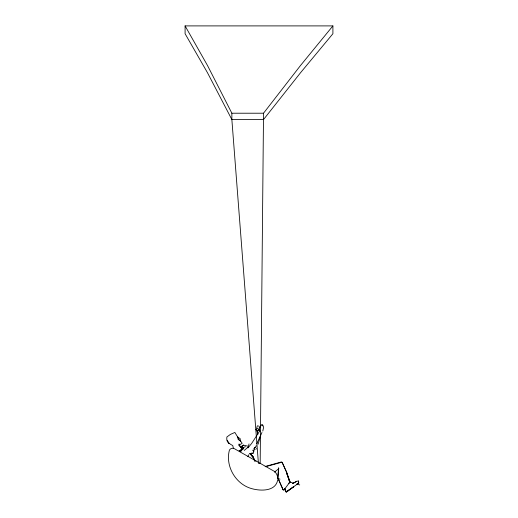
<?xml version="1.0" encoding="UTF-8"?>
<svg xmlns="http://www.w3.org/2000/svg" width="518" height="518" viewBox="0 0 518 518"><rect width="100%" height="100%" fill="white"/><g stroke="black" fill="none" stroke-linecap="round" stroke-linejoin="round"><path stroke-width="0.78" d="M257.472 433.054L257.498 430.944L255.827 429.616L257.012 428.412C259.272 428.813 259.932 430.756 256.947 430.834L257.899 434.265M278.554 468.168L277.777 477.732L283.029 489.562M260.217 426.929L260.295 425.731L260.819 425.951M249.035 443.958L247.973 447.902L251.67 443.402L259.33 431.572C259.181 429.079 259.628 426.359 261.564 424.605L262.153 425.725L262.911 425.712L263.668 427.123L262.794 431.047M277.739 479.551C275.926 492.56 257.99 491.193 248.854 487.691C234.408 482.064 225.395 465.164 229.409 450.123A3.73 3.73 0 0 1 234.512 448.756L274.695 471.555A10.224 10.224 0 0 1 277.37 476.055L277.719 478.49L279.998 479.156M260.755 434.861L258.139 444.211M256.177 445.642L255.918 446.736L254.584 447.863L255.361 447.196M256.779 427.972L257.245 426.036L258.184 425.666M249.87 454.085L253.16 453.218L253.788 451.599L252.939 450.31M284.013 489.983L284.518 488.765M247.882 456.623L248.724 454.772M256.747 443.738L261.966 432.459M290.203 482.018L289.458 482.763L290.203 482.018L286.545 472.746L289.568 481.526L286.791 472.701L282.537 463.157L281.591 462.309L265.43 466.737M289.633 482.439L283.981 489.924L283.055 489.782L277.959 478.211L278.6 467.851L278.846 468.596L274.449 472.157M255.788 449.423L256.391 448.491M240.488 451.69L242.392 449.119L239.361 451.01L240.488 451.69L244.179 447.118L245.584 446.704M263.526 113.215L300.466 65.559L332.906 25.9L185.094 25.9L185.094 33.728L207.459 72.688L231.863 119.561L258.417 463.325L260.178 463.325L263.526 113.215L231.863 113.215L207.53 65.559L185.094 25.9M289.452 482.705L289.821 482.258L288.811 483.294M248.504 446.749L244.263 450.414M253.768 448.808L254.487 447.966L254.61 449.805L252.875 450.168M247.714 446.127L243.324 445.104L240.883 447.053L242.366 446.438L240.358 447.254M240.792 447.06L243.324 445.104M257.575 430.374L256.947 430.834L256.876 429.772M296.736 481.267L292.553 483.65L296.736 481.274L298.498 480.995L298.744 483.009L286.978 491.699L286.182 492.087L284.745 488.493L286.007 491.835L293.441 486.92M286.214 492.1L293.415 486.939M253.567 451.249L254.092 450.906M238.83 445.279L242.152 443.35L239.957 440.067L240.449 438.973L237.484 436.778L238.274 438.215L238.189 439.264L240.579 441.129L238.189 439.264L237.969 437.483L234.855 432.452L230.374 434.421L226.865 437.011C225.816 441.33 229.396 443.971 232.757 445.538L233.385 448.29M239.063 450.738L242.236 449.203M265.138 466.498L281.488 461.92L282.09 462.302L286.506 471.937L289.581 481.52M240.41 447.351L241.854 447.008M254.299 460.988L256.067 460.988M283.055 489.782L283.981 489.924M251.729 452.972L253.16 453.218M289.86 482.044L293.648 483.158M296.684 484.045L299.721 484.939M243.071 449.456L241.291 448.271L242.586 449.203M243.706 448.497L241.867 447.17L243.693 448.601M243.162 448.18L242.023 447.28L243.123 448.206M239.109 444.975L239.737 446.289L239.089 443.958L239.109 444.975L240.21 446.089M258.398 429.169L259.149 429.979M254.888 460.903L253.237 457.245L249.941 453.49M258.799 426.547L259.971 427.868M254.416 460.256L253.257 457.277L250.116 453.645L253.237 457.245M253.257 457.277L250.045 453.554L253.069 457.057L254.448 460.405M259.291 430.005L260.036 431.19M262.542 424.436L262.911 425.712M298.498 480.989L298.562 482.757M332.906 25.9L332.906 33.728L300.569 72.688L263.526 119.561L231.863 119.561L231.863 113.215M298.744 483.003L297.708 483.76L298.744 483.009M229.183 443.576L227.111 440.786L229.183 443.576"/></g></svg>
